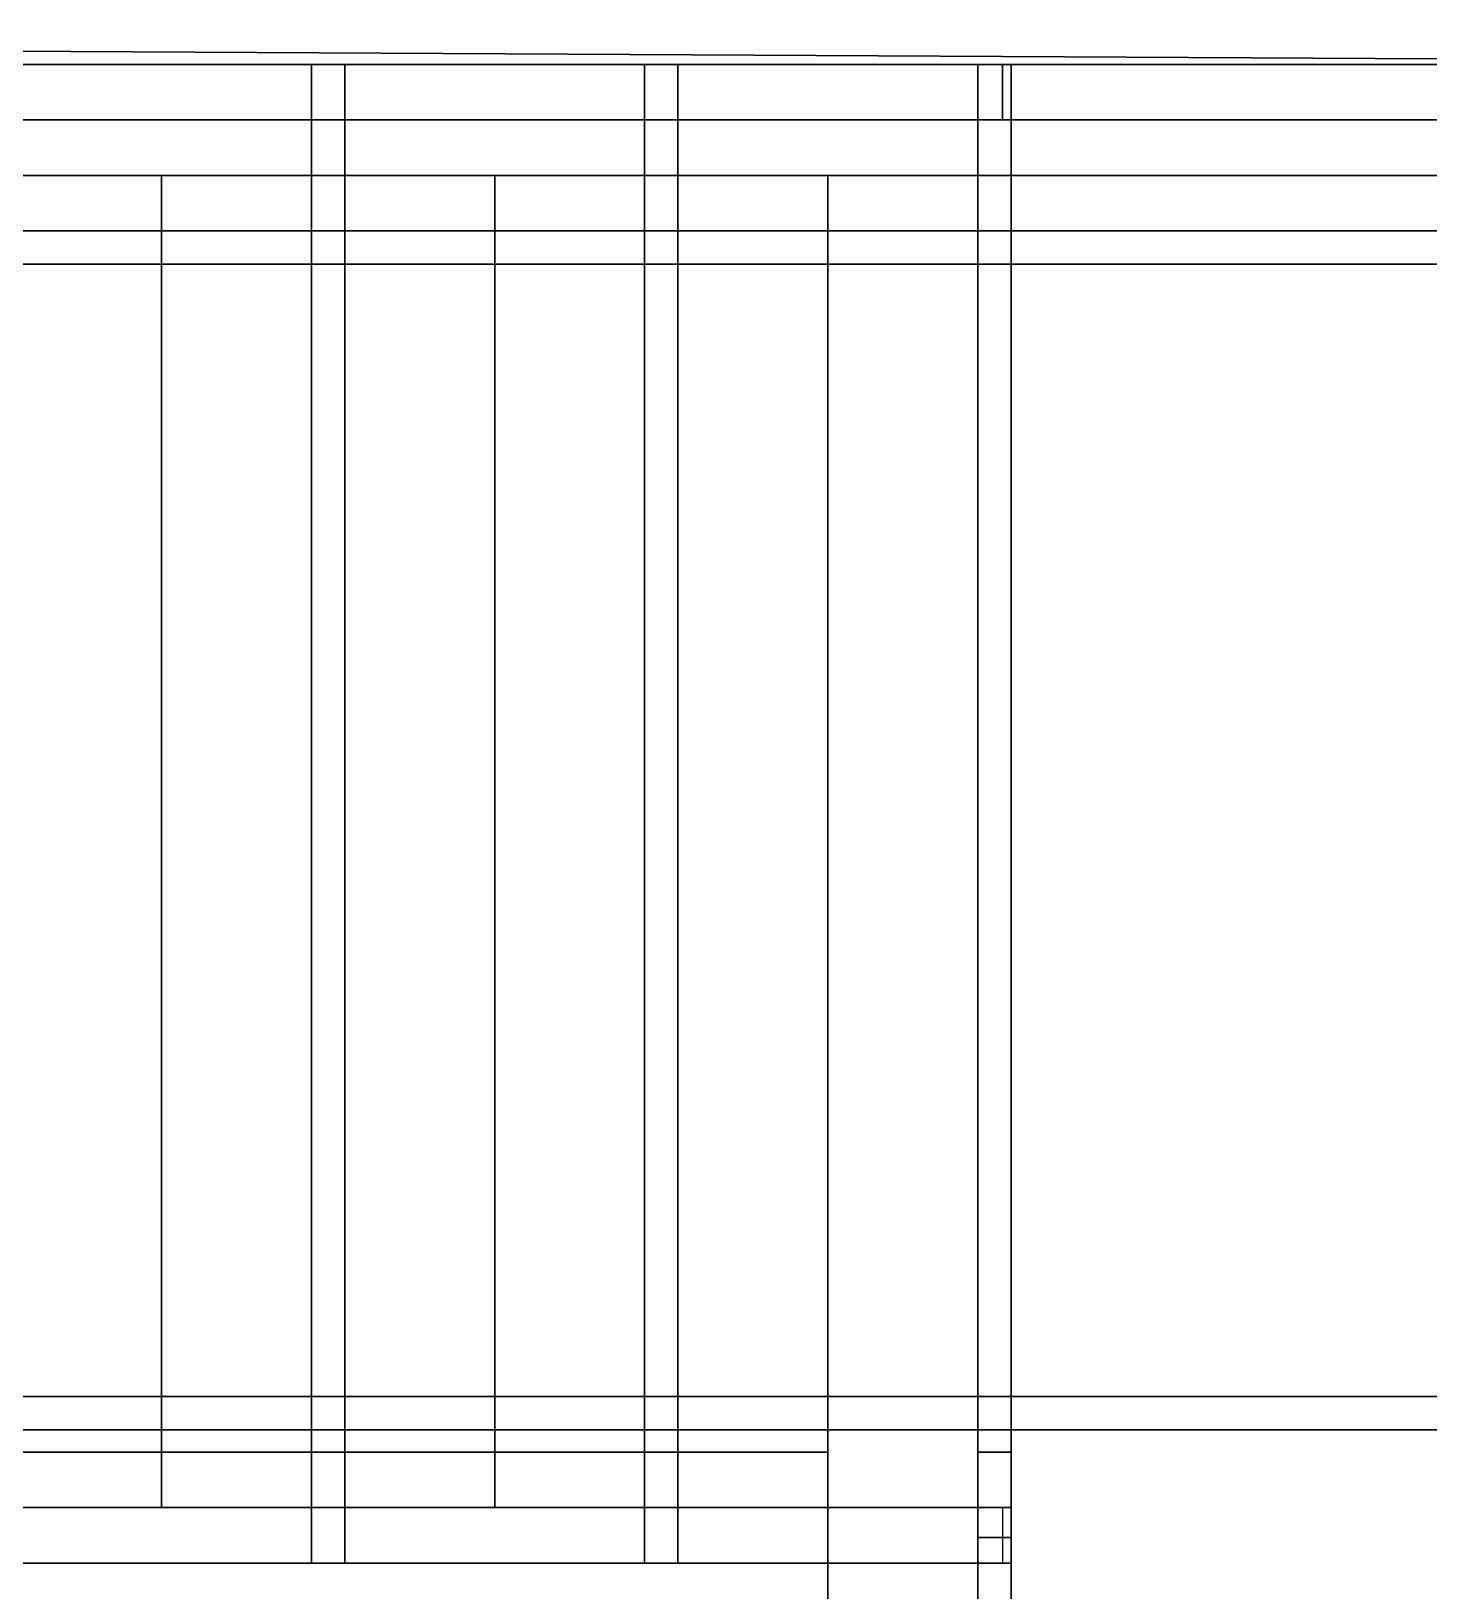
# Model space of a CAD drawing. Header units: millimetres. Extents: x 116.8 to 135.8, y -35.1 to -13.1.
# Drawn here: x 131.325 to 132.584, y -24.565 to -23.16 of the extents above; entities that cross this region are included whole.
import ezdxf

# ---------------------------------------------------------------- set-up
doc = ezdxf.new("R2010")
doc.units = ezdxf.units.MM
for name, color, linetype in [('COPERTURA', 252, 'CONTINUOUS'), ('CROMATO', 251, 'CONTINUOUS'), ('LAYER_RIV', 41, 'CONTINUOUS'), ('PAVIMENTO', 253, 'CONTINUOUS'), ('SOFFITTO', 41, 'CONTINUOUS')]:
    doc.layers.add(name, color=color, linetype=linetype)

msp = doc.modelspace()

# ---------------------------------------------------------------- linework, layer by layer
at = {"layer": 'COPERTURA'}
msp.add_3dface([(133.843016, -25.6399, 6.3), (126.343016, -25.6399, 6.3), (126.343016, -23.1399, 6.3), (133.843016, -23.1399, 6.3)], dxfattribs=at)
at = {"layer": 'CROMATO'}
for points in [[(132.200278, -23.189927, 1.947534), (132.20798, -23.189927, 1.917534), (129.40798, -23.189927, 0.378398), (129.40798, -23.189927, 0.412632)], [(129.40798, -23.189927, 0.378398), (132.20798, -23.189927, 1.917534), (132.20798, -23.239927, 1.917534), (129.40798, -23.239927, 0.378398)], [(132.200278, -23.239927, 1.947534), (129.40798, -23.239927, 0.412632), (129.40798, -23.189927, 0.412632), (132.200278, -23.189927, 1.947534)], [(132.200278, -23.189927, 2.329167), (132.20798, -23.189927, 2.299167), (129.40798, -23.189927, 0.760031), (129.40798, -23.189927, 0.794265)], [(129.40798, -23.189927, 0.760031), (132.20798, -23.189927, 2.299167), (132.20798, -23.239927, 2.299167), (129.40798, -23.239927, 0.760031)], [(132.200278, -23.239927, 2.329167), (129.40798, -23.239927, 0.794265), (129.40798, -23.189927, 0.794265), (132.200278, -23.189927, 2.329167)], [(131.57798, -23.189927, 0.981667), (131.60798, -23.189927, 0.981667), (131.60798, -23.189927, 1.969352), (131.57798, -23.189927, 1.952861)], [(131.57798, -23.189927, 1.952861), (131.60798, -23.189927, 1.969352), (131.60798, -23.239927, 1.969352), (131.57798, -23.239927, 1.952861)], [(131.60798, -23.189927, 0.981667), (131.57798, -23.189927, 0.981667), (131.57798, -23.239927, 0.981667), (131.60798, -23.239927, 0.981667)], [(131.57798, -23.239927, 0.981667), (131.57798, -23.239927, 1.952861), (131.57798, -23.189927, 1.952861), (131.57798, -23.189927, 0.981667)], [(131.60798, -23.189927, 1.969352), (131.60798, -23.189927, 0.981667), (131.60798, -23.239927, 0.981667), (131.60798, -23.239927, 1.969352)], [(131.87798, -23.189927, 1.148333), (131.90798, -23.189927, 1.148333), (131.90798, -23.189927, 2.134259), (131.87798, -23.189927, 2.117769)], [(131.87798, -23.189927, 2.117769), (131.90798, -23.189927, 2.134259), (131.90798, -23.239927, 2.134259), (131.87798, -23.239927, 2.117769)], [(131.90798, -23.189927, 1.148333), (131.87798, -23.189927, 1.148333), (131.87798, -23.239927, 1.148333), (131.90798, -23.239927, 1.148333)], [(131.87798, -23.239927, 1.148333), (131.87798, -23.239927, 2.117769), (131.87798, -23.189927, 2.117769), (131.87798, -23.189927, 1.148333)], [(131.90798, -23.189927, 2.134259), (131.90798, -23.189927, 1.148333), (131.90798, -23.239927, 1.148333), (131.90798, -23.239927, 2.134259)], [(132.17798, -23.189927, 1.299167), (132.20798, -23.189927, 1.299167), (132.20798, -23.189927, 2.299167), (132.17798, -23.189927, 2.282676)], [(132.17798, -23.189927, 2.282676), (132.20798, -23.189927, 2.299167), (132.20798, -23.239927, 2.299167), (132.17798, -23.239927, 2.282676)], [(132.20798, -23.189927, 1.299167), (132.17798, -23.189927, 1.299167), (132.17798, -23.239927, 1.299167), (132.20798, -23.239927, 1.299167)], [(132.17798, -23.239927, 1.299167), (132.17798, -23.239927, 2.282676), (132.17798, -23.189927, 2.282676), (132.17798, -23.189927, 1.299167)], [(132.20798, -23.189927, 1.917534), (132.200278, -23.189927, 1.947534), (132.200278, -23.239927, 1.947534), (132.20798, -23.239927, 1.917534)], [(132.20798, -23.189927, 2.299167), (132.200278, -23.189927, 2.329167), (132.200278, -23.239927, 2.329167), (132.20798, -23.239927, 2.299167)], [(133.54298, -23.189927, 2.329167), (133.54298, -23.189927, 2.299167), (132.20798, -23.189927, 2.299167), (132.200278, -23.189927, 2.329167)], [(132.200278, -23.189927, 2.329167), (132.20798, -23.189927, 2.299167), (132.20798, -23.239927, 2.299167), (132.200278, -23.239927, 2.329167)], [(133.54298, -23.239927, 2.329167), (132.200278, -23.239927, 2.329167), (132.200278, -23.189927, 2.329167), (133.54298, -23.189927, 2.329167)], [(133.54298, -23.189927, 1.947534), (133.54298, -23.189927, 1.917534), (132.20798, -23.189927, 1.917534), (132.200278, -23.189927, 1.947534)], [(132.200278, -23.189927, 1.947534), (132.20798, -23.189927, 1.917534), (132.20798, -23.239927, 1.917534), (132.200278, -23.239927, 1.947534)], [(133.54298, -23.239927, 1.947534), (132.200278, -23.239927, 1.947534), (132.200278, -23.189927, 1.947534), (133.54298, -23.189927, 1.947534)], [(132.20798, -23.189927, 2.299167), (132.20798, -23.189927, 1.299167), (132.20798, -23.239927, 1.299167), (132.20798, -23.239927, 2.299167)], [(132.20798, -23.189927, 2.299167), (133.54298, -23.189927, 2.299167), (133.54298, -23.239927, 2.299167), (132.20798, -23.239927, 2.299167)], [(132.20798, -23.189927, 1.917534), (133.54298, -23.189927, 1.917534), (133.54298, -23.239927, 1.917534), (132.20798, -23.239927, 1.917534)], [(129.40798, -23.239927, 0.412632), (129.40798, -23.239927, 0.378398), (132.20798, -23.239927, 1.917534), (132.200278, -23.239927, 1.947534)], [(129.40798, -23.239927, 0.794265), (129.40798, -23.239927, 0.760031), (132.20798, -23.239927, 2.299167), (132.200278, -23.239927, 2.329167)], [(131.60798, -23.239927, 1.011667), (131.60798, -23.239927, 0.981667), (131.57798, -23.239927, 0.981667), (131.57798, -23.239927, 1.011667)], [(131.57798, -23.239927, 1.011667), (131.57798, -23.239927, 0.981667), (131.57798, -23.339927, 0.981667), (131.57798, -23.339927, 1.011667)], [(131.57798, -23.239927, 0.981667), (131.60798, -23.239927, 0.981667), (131.60798, -23.339927, 0.981667), (131.57798, -23.339927, 0.981667)], [(131.60798, -23.339927, 1.011667), (131.57798, -23.339927, 1.011667), (131.57798, -23.239927, 1.011667), (131.60798, -23.239927, 1.011667)], [(131.57798, -23.239927, 1.952861), (131.60798, -23.239927, 1.969352), (131.60798, -23.239927, 0.981667), (131.57798, -23.239927, 0.981667)], [(131.60798, -23.239927, 0.981667), (131.60798, -23.239927, 1.011667), (131.60798, -23.339927, 1.011667), (131.60798, -23.339927, 0.981667)], [(131.90798, -23.239927, 1.178333), (131.90798, -23.239927, 1.148333), (131.87798, -23.239927, 1.148333), (131.87798, -23.239927, 1.178333)], [(131.87798, -23.239927, 1.178333), (131.87798, -23.239927, 1.148333), (131.87798, -23.339927, 1.148333), (131.87798, -23.339927, 1.178333)], [(131.87798, -23.239927, 1.148333), (131.90798, -23.239927, 1.148333), (131.90798, -23.339927, 1.148333), (131.87798, -23.339927, 1.148333)], [(131.90798, -23.339927, 1.178333), (131.87798, -23.339927, 1.178333), (131.87798, -23.239927, 1.178333), (131.90798, -23.239927, 1.178333)], [(131.87798, -23.239927, 2.117769), (131.90798, -23.239927, 2.134259), (131.90798, -23.239927, 1.148333), (131.87798, -23.239927, 1.148333)], [(131.90798, -23.239927, 1.148333), (131.90798, -23.239927, 1.178333), (131.90798, -23.339927, 1.178333), (131.90798, -23.339927, 1.148333)], [(132.20798, -23.239927, 1.329167), (132.20798, -23.239927, 1.299167), (132.17798, -23.239927, 1.299167), (132.17798, -23.239927, 1.329167)], [(132.17798, -23.239927, 1.329167), (132.17798, -23.239927, 1.299167), (132.17798, -23.339927, 1.299167), (132.17798, -23.339927, 1.329167)], [(132.17798, -23.239927, 1.299167), (132.20798, -23.239927, 1.299167), (132.20798, -23.339927, 1.299167), (132.17798, -23.339927, 1.299167)], [(132.20798, -23.339927, 1.329167), (132.17798, -23.339927, 1.329167), (132.17798, -23.239927, 1.329167), (132.20798, -23.239927, 1.329167)], [(132.17798, -23.239927, 2.282676), (132.20798, -23.239927, 2.299167), (132.20798, -23.239927, 1.299167), (132.17798, -23.239927, 1.299167)], [(132.200278, -23.239927, 2.329167), (132.20798, -23.239927, 2.299167), (133.54298, -23.239927, 2.299167), (133.54298, -23.239927, 2.329167)], [(132.200278, -23.239927, 1.947534), (132.20798, -23.239927, 1.917534), (133.54298, -23.239927, 1.917534), (133.54298, -23.239927, 1.947534)], [(132.20798, -23.239927, 1.299167), (132.20798, -23.239927, 1.329167), (132.20798, -23.339927, 1.329167), (132.20798, -23.339927, 1.299167)], [(131.44298, -23.339927, 0.97), (131.44298, -23.339927, 0.95), (131.14298, -23.339927, 0.95), (131.14298, -23.339927, 0.97)], [(131.14298, -23.339927, 0.95), (131.44298, -23.339927, 0.95), (131.44298, -24.439927, 0.95), (131.14298, -24.439927, 0.95)], [(131.44298, -24.439927, 0.97), (131.14298, -24.439927, 0.97), (131.14298, -23.339927, 0.97), (131.44298, -23.339927, 0.97)], [(131.57798, -23.339927, 0.845), (131.60798, -23.339927, 0.815), (131.30798, -23.339927, 0.815), (131.30798, -23.339927, 0.845)], [(131.30798, -23.339927, 0.815), (131.60798, -23.339927, 0.815), (131.60798, -23.369927, 0.815), (131.30798, -23.369927, 0.815)], [(131.57798, -23.369927, 0.845), (131.30798, -23.369927, 0.845), (131.30798, -23.339927, 0.845), (131.57798, -23.339927, 0.845)], [(131.44298, -23.339927, 0.95), (131.44298, -23.339927, 0.97), (131.44298, -24.439927, 0.97), (131.44298, -24.439927, 0.95)], [(131.74298, -23.339927, 1.136667), (131.74298, -23.339927, 1.116667), (131.44298, -23.339927, 1.116667), (131.44298, -23.339927, 1.136667)], [(131.44298, -23.339927, 1.136667), (131.44298, -23.339927, 1.116667), (131.44298, -24.439927, 1.116667), (131.44298, -24.439927, 1.136667)], [(131.44298, -23.339927, 1.116667), (131.74298, -23.339927, 1.116667), (131.74298, -24.439927, 1.116667), (131.44298, -24.439927, 1.116667)], [(131.74298, -24.439927, 1.136667), (131.44298, -24.439927, 1.136667), (131.44298, -23.339927, 1.136667), (131.74298, -23.339927, 1.136667)], [(131.60798, -23.339927, 1.116667), (131.60798, -23.339927, 0.815), (131.57798, -23.339927, 0.845), (131.57798, -23.339927, 1.116667)], [(131.57798, -23.339927, 1.116667), (131.57798, -23.339927, 0.845), (131.57798, -23.369927, 0.845), (131.57798, -23.369927, 1.116667)], [(131.57798, -23.339927, 0.845), (131.60798, -23.339927, 0.815), (131.60798, -23.369927, 0.815), (131.57798, -23.369927, 0.845)], [(131.60798, -23.369927, 1.116667), (131.57798, -23.369927, 1.116667), (131.57798, -23.339927, 1.116667), (131.60798, -23.339927, 1.116667)], [(131.60798, -23.339927, 0.815), (131.57798, -23.339927, 0.845), (131.57798, -23.369927, 0.845), (131.60798, -23.369927, 0.815)], [(131.60798, -23.339927, 0.845), (131.60798, -23.339927, 0.815), (131.57798, -23.339927, 0.815), (131.57798, -23.339927, 0.845)], [(131.57798, -23.339927, 0.845), (131.57798, -23.339927, 0.815), (131.57798, -24.439927, 0.815), (131.57798, -24.439927, 0.845)], [(131.57798, -23.339927, 0.815), (131.60798, -23.339927, 0.815), (131.60798, -24.439927, 0.815), (131.57798, -24.439927, 0.815)], [(131.60798, -24.439927, 0.845), (131.57798, -24.439927, 0.845), (131.57798, -23.339927, 0.845), (131.60798, -23.339927, 0.845)], [(131.57798, -23.339927, 1.011667), (131.57798, -23.339927, 0.981667), (131.60798, -23.339927, 0.981667), (131.60798, -23.339927, 1.011667)], [(131.87798, -23.339927, 1.011667), (131.90798, -23.339927, 0.981667), (131.60798, -23.339927, 0.981667), (131.60798, -23.339927, 1.011667)], [(131.60798, -23.339927, 1.011667), (131.60798, -23.339927, 0.981667), (131.60798, -23.369927, 0.981667), (131.60798, -23.369927, 1.011667)], [(131.60798, -23.339927, 0.981667), (131.90798, -23.339927, 0.981667), (131.90798, -23.369927, 0.981667), (131.60798, -23.369927, 0.981667)], [(131.87798, -23.369927, 1.011667), (131.60798, -23.369927, 1.011667), (131.60798, -23.339927, 1.011667), (131.87798, -23.339927, 1.011667)], [(131.60798, -23.339927, 0.815), (131.60798, -23.339927, 1.116667), (131.60798, -23.369927, 1.116667), (131.60798, -23.369927, 0.815)], [(131.60798, -23.339927, 0.815), (131.60798, -23.339927, 0.845), (131.60798, -24.439927, 0.845), (131.60798, -24.439927, 0.815)], [(131.74298, -23.339927, 1.116667), (131.74298, -23.339927, 1.136667), (131.74298, -24.439927, 1.136667), (131.74298, -24.439927, 1.116667)], [(132.04298, -23.339927, 1.303333), (132.04298, -23.339927, 1.283333), (131.74298, -23.339927, 1.283333), (131.74298, -23.339927, 1.303333)], [(131.74298, -23.339927, 1.303333), (131.74298, -23.339927, 1.283333), (131.74298, -24.439927, 1.283333), (131.74298, -24.439927, 1.303333)], [(131.74298, -23.339927, 1.283333), (132.04298, -23.339927, 1.283333), (132.04298, -24.439927, 1.283333), (131.74298, -24.439927, 1.283333)], [(132.04298, -24.439927, 1.303333), (131.74298, -24.439927, 1.303333), (131.74298, -23.339927, 1.303333), (132.04298, -23.339927, 1.303333)], [(131.90798, -23.339927, 0.981667), (131.87798, -23.339927, 1.011667), (131.87798, -23.369927, 1.011667), (131.90798, -23.369927, 0.981667)], [(131.90798, -23.339927, 1.283333), (131.90798, -23.339927, 0.981667), (131.87798, -23.339927, 1.011667), (131.87798, -23.339927, 1.283333)], [(131.87798, -23.339927, 1.283333), (131.87798, -23.339927, 1.011667), (131.87798, -23.369927, 1.011667), (131.87798, -23.369927, 1.283333)], [(131.87798, -23.339927, 1.011667), (131.90798, -23.339927, 0.981667), (131.90798, -23.369927, 0.981667), (131.87798, -23.369927, 1.011667)], [(131.90798, -23.369927, 1.283333), (131.87798, -23.369927, 1.283333), (131.87798, -23.339927, 1.283333), (131.90798, -23.339927, 1.283333)], [(131.90798, -23.339927, 1.011667), (131.90798, -23.339927, 0.981667), (131.87798, -23.339927, 0.981667), (131.87798, -23.339927, 1.011667)], [(131.87798, -23.339927, 1.011667), (131.87798, -23.339927, 0.981667), (131.87798, -24.439927, 0.981667), (131.87798, -24.439927, 1.011667)], [(131.87798, -23.339927, 0.981667), (131.90798, -23.339927, 0.981667), (131.90798, -24.439927, 0.981667), (131.87798, -24.439927, 0.981667)], [(131.90798, -24.439927, 1.011667), (131.87798, -24.439927, 1.011667), (131.87798, -23.339927, 1.011667), (131.90798, -23.339927, 1.011667)], [(131.87798, -23.339927, 1.178333), (131.87798, -23.339927, 1.148333), (131.90798, -23.339927, 1.148333), (131.90798, -23.339927, 1.178333)], [(133.54298, -23.339927, 1.178333), (133.54298, -23.339927, 1.148333), (131.90798, -23.339927, 1.148333), (131.90798, -23.339927, 1.178333)], [(131.90798, -23.339927, 1.178333), (131.90798, -23.339927, 1.148333), (131.90798, -23.369927, 1.148333), (131.90798, -23.369927, 1.178333)], [(131.90798, -23.339927, 1.148333), (133.54298, -23.339927, 1.148333), (133.54298, -23.369927, 1.148333), (131.90798, -23.369927, 1.148333)], [(133.54298, -23.369927, 1.178333), (131.90798, -23.369927, 1.178333), (131.90798, -23.339927, 1.178333), (133.54298, -23.339927, 1.178333)], [(131.90798, -23.339927, 0.981667), (131.90798, -23.339927, 1.283333), (131.90798, -23.369927, 1.283333), (131.90798, -23.369927, 0.981667)], [(131.90798, -23.339927, 0.981667), (131.90798, -23.339927, 1.011667), (131.90798, -24.439927, 1.011667), (131.90798, -24.439927, 0.981667)], [(132.04298, -23.339927, 1.283333), (132.04298, -23.339927, 1.303333), (132.04298, -24.439927, 1.303333), (132.04298, -24.439927, 1.283333)], [(133.54298, -23.339927, 1.47), (133.54298, -23.339927, 1.45), (132.04298, -23.339927, 1.45), (132.04298, -23.339927, 1.47)], [(132.04298, -23.339927, 1.47), (132.04298, -23.339927, 1.45), (132.04298, -26.039927, 1.45), (132.04298, -26.039927, 1.47)], [(132.04298, -23.339927, 1.45), (133.54298, -23.339927, 1.45), (133.54298, -26.039927, 1.45), (132.04298, -26.039927, 1.45)], [(133.54298, -26.039927, 1.47), (132.04298, -26.039927, 1.47), (132.04298, -23.339927, 1.47), (133.54298, -23.339927, 1.47)], [(132.20798, -23.339927, 1.45), (132.20798, -23.339927, 1.178333), (132.17798, -23.339927, 1.178333), (132.17798, -23.339927, 1.45)], [(132.17798, -23.339927, 1.45), (132.17798, -23.339927, 1.178333), (132.17798, -23.369927, 1.178333), (132.17798, -23.369927, 1.45)], [(132.17798, -23.339927, 1.178333), (132.20798, -23.339927, 1.178333), (132.20798, -23.369927, 1.178333), (132.17798, -23.369927, 1.178333)], [(132.20798, -23.369927, 1.45), (132.17798, -23.369927, 1.45), (132.17798, -23.339927, 1.45), (132.20798, -23.339927, 1.45)], [(132.20798, -23.339927, 1.178333), (132.20798, -23.339927, 1.148333), (132.17798, -23.339927, 1.148333), (132.17798, -23.339927, 1.178333)], [(132.17798, -23.339927, 1.178333), (132.17798, -23.339927, 1.148333), (132.17798, -24.439927, 1.148333), (132.17798, -24.439927, 1.178333)], [(132.17798, -23.339927, 1.148333), (132.20798, -23.339927, 1.148333), (132.20798, -24.439927, 1.148333), (132.17798, -24.439927, 1.148333)], [(132.20798, -24.439927, 1.178333), (132.17798, -24.439927, 1.178333), (132.17798, -23.339927, 1.178333), (132.20798, -23.339927, 1.178333)], [(132.17798, -23.339927, 1.329167), (132.17798, -23.339927, 1.299167), (132.20798, -23.339927, 1.299167), (132.20798, -23.339927, 1.329167)], [(132.20798, -23.339927, 1.178333), (132.20798, -23.339927, 1.45), (132.20798, -23.369927, 1.45), (132.20798, -23.369927, 1.178333)], [(132.20798, -23.339927, 1.148333), (132.20798, -23.339927, 1.178333), (132.20798, -24.439927, 1.178333), (132.20798, -24.439927, 1.148333)], [(131.30798, -23.369927, 0.845), (131.30798, -23.369927, 0.815), (131.60798, -23.369927, 0.815), (131.57798, -23.369927, 0.845)], [(131.57798, -23.369927, 1.116667), (131.57798, -23.369927, 0.845), (131.60798, -23.369927, 0.815), (131.60798, -23.369927, 1.116667)], [(131.60798, -23.369927, 1.011667), (131.60798, -23.369927, 0.981667), (131.90798, -23.369927, 0.981667), (131.87798, -23.369927, 1.011667)], [(131.87798, -23.369927, 1.283333), (131.87798, -23.369927, 1.011667), (131.90798, -23.369927, 0.981667), (131.90798, -23.369927, 1.283333)], [(131.90798, -23.369927, 1.178333), (131.90798, -23.369927, 1.148333), (133.54298, -23.369927, 1.148333), (133.54298, -23.369927, 1.178333)], [(132.17798, -23.369927, 1.45), (132.17798, -23.369927, 1.178333), (132.20798, -23.369927, 1.178333), (132.20798, -23.369927, 1.45)], [(131.57798, -24.389927, 0.845), (131.60798, -24.389927, 0.815), (131.30798, -24.389927, 0.815), (131.30798, -24.389927, 0.845)], [(131.30798, -24.389927, 0.815), (131.60798, -24.389927, 0.815), (131.60798, -24.419927, 0.815), (131.30798, -24.419927, 0.815)], [(131.57798, -24.419927, 0.845), (131.30798, -24.419927, 0.845), (131.30798, -24.389927, 0.845), (131.57798, -24.389927, 0.845)], [(131.60798, -24.389927, 0.815), (131.57798, -24.389927, 0.845), (131.57798, -24.419927, 0.845), (131.60798, -24.419927, 0.815)], [(131.60798, -24.389927, 1.116667), (131.60798, -24.389927, 0.815), (131.57798, -24.389927, 0.845), (131.57798, -24.389927, 1.116667)], [(131.57798, -24.389927, 1.116667), (131.57798, -24.389927, 0.845), (131.57798, -24.419927, 0.845), (131.57798, -24.419927, 1.116667)], [(131.57798, -24.389927, 0.845), (131.60798, -24.389927, 0.815), (131.60798, -24.419927, 0.815), (131.57798, -24.419927, 0.845)], [(131.60798, -24.419927, 1.116667), (131.57798, -24.419927, 1.116667), (131.57798, -24.389927, 1.116667), (131.60798, -24.389927, 1.116667)], [(131.60798, -24.389927, 1.011667), (131.60798, -24.389927, 0.981667), (131.57798, -24.389927, 0.981667), (131.57798, -24.389927, 1.011667)], [(131.57798, -24.389927, 1.011667), (131.57798, -24.389927, 0.981667), (131.57798, -24.489927, 0.981667), (131.57798, -24.489927, 1.011667)], [(131.57798, -24.389927, 0.981667), (131.60798, -24.389927, 0.981667), (131.60798, -24.489927, 0.981667), (131.57798, -24.489927, 0.981667)], [(131.60798, -24.489927, 1.011667), (131.57798, -24.489927, 1.011667), (131.57798, -24.389927, 1.011667), (131.60798, -24.389927, 1.011667)], [(131.60798, -24.389927, 0.815), (131.60798, -24.389927, 1.116667), (131.60798, -24.419927, 1.116667), (131.60798, -24.419927, 0.815)], [(131.87798, -24.389927, 1.011667), (131.90798, -24.389927, 0.981667), (131.60798, -24.389927, 0.981667), (131.60798, -24.389927, 1.011667)], [(131.60798, -24.389927, 1.011667), (131.60798, -24.389927, 0.981667), (131.60798, -24.419927, 0.981667), (131.60798, -24.419927, 1.011667)], [(131.60798, -24.389927, 0.981667), (131.90798, -24.389927, 0.981667), (131.90798, -24.419927, 0.981667), (131.60798, -24.419927, 0.981667)], [(131.87798, -24.419927, 1.011667), (131.60798, -24.419927, 1.011667), (131.60798, -24.389927, 1.011667), (131.87798, -24.389927, 1.011667)], [(131.60798, -24.389927, 0.981667), (131.60798, -24.389927, 1.011667), (131.60798, -24.489927, 1.011667), (131.60798, -24.489927, 0.981667)], [(131.90798, -24.389927, 0.981667), (131.87798, -24.389927, 1.011667), (131.87798, -24.419927, 1.011667), (131.90798, -24.419927, 0.981667)], [(131.90798, -24.389927, 1.283333), (131.90798, -24.389927, 0.981667), (131.87798, -24.389927, 1.011667), (131.87798, -24.389927, 1.283333)], [(131.87798, -24.389927, 1.283333), (131.87798, -24.389927, 1.011667), (131.87798, -24.419927, 1.011667), (131.87798, -24.419927, 1.283333)], [(131.87798, -24.389927, 1.011667), (131.90798, -24.389927, 0.981667), (131.90798, -24.419927, 0.981667), (131.87798, -24.419927, 1.011667)], [(131.90798, -24.419927, 1.283333), (131.87798, -24.419927, 1.283333), (131.87798, -24.389927, 1.283333), (131.90798, -24.389927, 1.283333)], [(131.90798, -24.389927, 1.178333), (131.90798, -24.389927, 1.148333), (131.87798, -24.389927, 1.148333), (131.87798, -24.389927, 1.178333)], [(131.87798, -24.389927, 1.178333), (131.87798, -24.389927, 1.148333), (131.87798, -24.489927, 1.148333), (131.87798, -24.489927, 1.178333)], [(131.87798, -24.389927, 1.148333), (131.90798, -24.389927, 1.148333), (131.90798, -24.489927, 1.148333), (131.87798, -24.489927, 1.148333)], [(131.90798, -24.489927, 1.178333), (131.87798, -24.489927, 1.178333), (131.87798, -24.389927, 1.178333), (131.90798, -24.389927, 1.178333)], [(131.90798, -24.389927, 0.981667), (131.90798, -24.389927, 1.283333), (131.90798, -24.419927, 1.283333), (131.90798, -24.419927, 0.981667)], [(133.54298, -24.389927, 1.178333), (133.54298, -24.389927, 1.148333), (131.90798, -24.389927, 1.148333), (131.90798, -24.389927, 1.178333)], [(131.90798, -24.389927, 1.178333), (131.90798, -24.389927, 1.148333), (131.90798, -24.419927, 1.148333), (131.90798, -24.419927, 1.178333)], [(131.90798, -24.389927, 1.148333), (133.54298, -24.389927, 1.148333), (133.54298, -24.419927, 1.148333), (131.90798, -24.419927, 1.148333)], [(133.54298, -24.419927, 1.178333), (131.90798, -24.419927, 1.178333), (131.90798, -24.389927, 1.178333), (133.54298, -24.389927, 1.178333)], [(131.90798, -24.389927, 1.148333), (131.90798, -24.389927, 1.178333), (131.90798, -24.489927, 1.178333), (131.90798, -24.489927, 1.148333)], [(132.20798, -24.389927, 1.45), (132.20798, -24.389927, 1.178333), (132.17798, -24.389927, 1.178333), (132.17798, -24.389927, 1.45)], [(132.17798, -24.389927, 1.45), (132.17798, -24.389927, 1.178333), (132.17798, -24.419927, 1.178333), (132.17798, -24.419927, 1.45)], [(132.17798, -24.389927, 1.178333), (132.20798, -24.389927, 1.178333), (132.20798, -24.419927, 1.178333), (132.17798, -24.419927, 1.178333)], [(132.20798, -24.419927, 1.45), (132.17798, -24.419927, 1.45), (132.17798, -24.389927, 1.45), (132.20798, -24.389927, 1.45)], [(132.20798, -24.389927, 1.329167), (132.20798, -24.389927, 1.299167), (132.17798, -24.389927, 1.299167), (132.17798, -24.389927, 1.329167)], [(132.20798, -24.489927, 1.329167), (132.17798, -24.489927, 1.329167), (132.17798, -24.389927, 1.329167), (132.20798, -24.389927, 1.329167)], [(132.17798, -24.389927, 1.329167), (132.17798, -24.389927, 1.299167), (132.17798, -24.489927, 1.299167), (132.17798, -24.489927, 1.329167)], [(132.17798, -24.389927, 1.299167), (132.20798, -24.389927, 1.299167), (132.20798, -24.489927, 1.299167), (132.17798, -24.489927, 1.299167)], [(132.20798, -24.389927, 1.178333), (132.20798, -24.389927, 1.45), (132.20798, -24.419927, 1.45), (132.20798, -24.419927, 1.178333)], [(132.20798, -24.389927, 1.299167), (132.20798, -24.389927, 1.329167), (132.20798, -24.489927, 1.329167), (132.20798, -24.489927, 1.299167)], [(131.30798, -24.419927, 0.845), (131.30798, -24.419927, 0.815), (131.60798, -24.419927, 0.815), (131.57798, -24.419927, 0.845)], [(131.57798, -24.419927, 1.116667), (131.57798, -24.419927, 0.845), (131.60798, -24.419927, 0.815), (131.60798, -24.419927, 1.116667)], [(131.60798, -24.419927, 1.011667), (131.60798, -24.419927, 0.981667), (131.90798, -24.419927, 0.981667), (131.87798, -24.419927, 1.011667)], [(131.87798, -24.419927, 1.283333), (131.87798, -24.419927, 1.011667), (131.90798, -24.419927, 0.981667), (131.90798, -24.419927, 1.283333)], [(131.90798, -24.419927, 1.178333), (131.90798, -24.419927, 1.148333), (133.54298, -24.419927, 1.148333), (133.54298, -24.419927, 1.178333)], [(132.17798, -24.419927, 1.45), (132.17798, -24.419927, 1.178333), (132.20798, -24.419927, 1.178333), (132.20798, -24.419927, 1.45)], [(131.14298, -24.439927, 0.97), (131.14298, -24.439927, 0.95), (131.44298, -24.439927, 0.95), (131.44298, -24.439927, 0.97)], [(131.44298, -24.439927, 1.136667), (131.44298, -24.439927, 1.116667), (131.74298, -24.439927, 1.116667), (131.74298, -24.439927, 1.136667)], [(131.57798, -24.439927, 0.845), (131.57798, -24.439927, 0.815), (131.60798, -24.439927, 0.815), (131.60798, -24.439927, 0.845)], [(131.74298, -24.439927, 1.303333), (131.74298, -24.439927, 1.283333), (132.04298, -24.439927, 1.283333), (132.04298, -24.439927, 1.303333)], [(131.87798, -24.439927, 1.011667), (131.87798, -24.439927, 0.981667), (131.90798, -24.439927, 0.981667), (131.90798, -24.439927, 1.011667)], [(132.17798, -24.439927, 1.178333), (132.17798, -24.439927, 1.148333), (132.20798, -24.439927, 1.148333), (132.20798, -24.439927, 1.178333)], [(132.200278, -24.489927, 1.947534), (132.20798, -24.489927, 1.917534), (129.40798, -24.489927, 0.378398), (129.40798, -24.489927, 0.412632)], [(129.40798, -24.489927, 0.378398), (132.20798, -24.489927, 1.917534), (132.20798, -24.539927, 1.917534), (129.40798, -24.539927, 0.378398)], [(132.200278, -24.539927, 1.947534), (129.40798, -24.539927, 0.412632), (129.40798, -24.489927, 0.412632), (132.200278, -24.489927, 1.947534)], [(132.200278, -24.489927, 2.329167), (132.20798, -24.489927, 2.299167), (129.40798, -24.489927, 0.760031), (129.40798, -24.489927, 0.794265)], [(129.40798, -24.489927, 0.760031), (132.20798, -24.489927, 2.299167), (132.20798, -24.539927, 2.299167), (129.40798, -24.539927, 0.760031)], [(132.200278, -24.539927, 2.329167), (129.40798, -24.539927, 0.794265), (129.40798, -24.489927, 0.794265), (132.200278, -24.489927, 2.329167)], [(131.57798, -24.489927, 1.011667), (131.57798, -24.489927, 0.981667), (131.60798, -24.489927, 0.981667), (131.60798, -24.489927, 1.011667)], [(131.57798, -24.489927, 0.981667), (131.60798, -24.489927, 0.981667), (131.60798, -24.489927, 1.969352), (131.57798, -24.489927, 1.952861)], [(131.57798, -24.489927, 1.952861), (131.60798, -24.489927, 1.969352), (131.60798, -24.539927, 1.969352), (131.57798, -24.539927, 1.952861)], [(131.57798, -24.539927, 0.981667), (131.57798, -24.539927, 1.952861), (131.57798, -24.489927, 1.952861), (131.57798, -24.489927, 0.981667)], [(131.60798, -24.489927, 1.969352), (131.60798, -24.489927, 0.981667), (131.60798, -24.539927, 0.981667), (131.60798, -24.539927, 1.969352)], [(131.87798, -24.489927, 1.178333), (131.87798, -24.489927, 1.148333), (131.90798, -24.489927, 1.148333), (131.90798, -24.489927, 1.178333)], [(131.87798, -24.489927, 1.148333), (131.90798, -24.489927, 1.148333), (131.90798, -24.489927, 2.134259), (131.87798, -24.489927, 2.117769)], [(131.90798, -24.489927, 1.148333), (131.87798, -24.489927, 1.148333), (131.87798, -24.539927, 1.148333), (131.90798, -24.539927, 1.148333)], [(131.87798, -24.539927, 1.148333), (131.87798, -24.539927, 2.117769), (131.87798, -24.489927, 2.117769), (131.87798, -24.489927, 1.148333)], [(131.90798, -24.489927, 2.134259), (131.90798, -24.489927, 1.148333), (131.90798, -24.539927, 1.148333), (131.90798, -24.539927, 2.134259)], [(132.17798, -24.489927, 1.329167), (132.17798, -24.489927, 1.299167), (132.20798, -24.489927, 1.299167), (132.20798, -24.489927, 1.329167)], [(132.17798, -24.489927, 1.299167), (132.20798, -24.489927, 1.299167), (132.20798, -24.489927, 2.299167), (132.17798, -24.489927, 2.282676)], [(132.20798, -24.489927, 1.299167), (132.17798, -24.489927, 1.299167), (132.17798, -24.539927, 1.299167), (132.20798, -24.539927, 1.299167)], [(132.17798, -24.539927, 1.299167), (132.17798, -24.539927, 2.282676), (132.17798, -24.489927, 2.282676), (132.17798, -24.489927, 1.299167)], [(132.20798, -24.489927, 2.299167), (132.20798, -24.489927, 1.299167), (132.20798, -24.539927, 1.299167), (132.20798, -24.539927, 2.299167)], [(132.17798, -24.517001, 2.298509), (132.17798, -24.517001, 2.268509), (132.17798, -24.889927, 2.268509), (132.17798, -24.889927, 2.298509)], [(132.17798, -24.889927, 2.268509), (132.17798, -24.517001, 2.268509), (132.20798, -24.517001, 2.268509), (132.20798, -24.889927, 2.268509)], [(132.17798, -24.517001, 2.268509), (132.17798, -24.517001, 2.298509), (132.20798, -24.517001, 2.298509), (132.20798, -24.517001, 2.268509)], [(132.20798, -24.517001, 2.298509), (132.20798, -24.889927, 2.298509), (132.17798, -24.889927, 2.298509), (132.17798, -24.517001, 2.298509)], [(132.17798, -24.517001, 1.916877), (132.17798, -24.517001, 1.886877), (132.17798, -24.889927, 1.886877), (132.17798, -24.889927, 1.916877)], [(132.17798, -24.889927, 1.886877), (132.17798, -24.517001, 1.886877), (132.20798, -24.517001, 1.886877), (132.20798, -24.889927, 1.886877)], [(132.17798, -24.517001, 1.886877), (132.17798, -24.517001, 1.916877), (132.20798, -24.517001, 1.916877), (132.20798, -24.517001, 1.886877)], [(132.20798, -24.517001, 1.916877), (132.20798, -24.889927, 1.916877), (132.17798, -24.889927, 1.916877), (132.17798, -24.517001, 1.916877)], [(132.20798, -24.889927, 2.298509), (132.20798, -24.889927, 2.268509), (132.20798, -24.517001, 2.268509), (132.20798, -24.517001, 2.298509)], [(132.20798, -24.889927, 1.916877), (132.20798, -24.889927, 1.886877), (132.20798, -24.517001, 1.886877), (132.20798, -24.517001, 1.916877)], [(129.40798, -24.539927, 0.412632), (129.40798, -24.539927, 0.378398), (132.20798, -24.539927, 1.917534), (132.200278, -24.539927, 1.947534)], [(129.40798, -24.539927, 0.794265), (129.40798, -24.539927, 0.760031), (132.20798, -24.539927, 2.299167), (132.200278, -24.539927, 2.329167)], [(131.57798, -24.539927, 1.952861), (131.60798, -24.539927, 1.969352), (131.60798, -24.539927, 0.981667), (131.57798, -24.539927, 0.981667)], [(131.87798, -24.539927, 2.117769), (131.90798, -24.539927, 2.134259), (131.90798, -24.539927, 1.148333), (131.87798, -24.539927, 1.148333)], [(132.17798, -24.539927, 2.282676), (132.20798, -24.539927, 2.299167), (132.20798, -24.539927, 1.299167), (132.17798, -24.539927, 1.299167)]]:
    msp.add_3dface(points, dxfattribs=at)
at = {"layer": 'LAYER_RIV'}
for points in [[(131.44298, -23.289927, 1), (131.44298, -23.289927, 0.97), (131.14298, -23.289927, 0.97), (131.14298, -23.289927, 1)], [(131.14298, -23.289927, 0.97), (131.44298, -23.289927, 0.97), (131.44298, -24.489927, 0.97), (131.14298, -24.489927, 0.97)], [(131.44298, -24.489927, 1), (131.14298, -24.489927, 1), (131.14298, -23.289927, 1), (131.44298, -23.289927, 1)], [(131.44298, -23.289927, 0.97), (131.44298, -23.289927, 1), (131.44298, -24.489927, 1), (131.44298, -24.489927, 0.97)], [(131.74298, -23.289927, 1.166667), (131.74298, -23.289927, 1.136667), (131.44298, -23.289927, 1.136667), (131.44298, -23.289927, 1.166667)], [(131.44298, -23.289927, 1.166667), (131.44298, -23.289927, 1.136667), (131.44298, -24.489927, 1.136667), (131.44298, -24.489927, 1.166667)], [(131.44298, -23.289927, 1.136667), (131.74298, -23.289927, 1.136667), (131.74298, -24.489927, 1.136667), (131.44298, -24.489927, 1.136667)], [(131.74298, -24.489927, 1.166667), (131.44298, -24.489927, 1.166667), (131.44298, -23.289927, 1.166667), (131.74298, -23.289927, 1.166667)], [(131.74298, -23.289927, 1.136667), (131.74298, -23.289927, 1.166667), (131.74298, -24.489927, 1.166667), (131.74298, -24.489927, 1.136667)], [(132.04298, -23.289927, 1.333333), (132.04298, -23.289927, 1.303333), (131.74298, -23.289927, 1.303333), (131.74298, -23.289927, 1.333333)], [(131.74298, -23.289927, 1.333333), (131.74298, -23.289927, 1.303333), (131.74298, -24.489927, 1.303333), (131.74298, -24.489927, 1.333333)], [(131.74298, -23.289927, 1.303333), (132.04298, -23.289927, 1.303333), (132.04298, -24.489927, 1.303333), (131.74298, -24.489927, 1.303333)], [(132.04298, -24.489927, 1.333333), (131.74298, -24.489927, 1.333333), (131.74298, -23.289927, 1.333333), (132.04298, -23.289927, 1.333333)], [(132.04298, -23.289927, 1.303333), (132.04298, -23.289927, 1.333333), (132.04298, -24.489927, 1.333333), (132.04298, -24.489927, 1.303333)], [(133.54298, -23.289927, 1.5), (133.54298, -23.289927, 1.47), (132.04298, -23.289927, 1.47), (132.04298, -23.289927, 1.5)], [(132.04298, -23.289927, 1.5), (132.04298, -23.289927, 1.47), (132.04298, -26.089927, 1.47), (132.04298, -26.089927, 1.5)], [(132.04298, -23.289927, 1.47), (133.54298, -23.289927, 1.47), (133.54298, -26.089927, 1.47), (132.04298, -26.089927, 1.47)], [(133.54298, -26.089927, 1.5), (132.04298, -26.089927, 1.5), (132.04298, -23.289927, 1.5), (133.54298, -23.289927, 1.5)], [(131.14298, -24.489927, 1), (131.14298, -24.489927, 0.97), (131.44298, -24.489927, 0.97), (131.44298, -24.489927, 1)], [(131.44298, -24.489927, 1.166667), (131.44298, -24.489927, 1.136667), (131.74298, -24.489927, 1.136667), (131.74298, -24.489927, 1.166667)], [(131.74298, -24.489927, 1.333333), (131.74298, -24.489927, 1.303333), (132.04298, -24.489927, 1.303333), (132.04298, -24.489927, 1.333333)]]:
    msp.add_3dface(points, dxfattribs=at)
at = {"layer": 'PAVIMENTO'}
for points in [[(133.543016, -23.1899, -0.0183), (133.543016, -28.0149, -0.0183), (128.843016, -28.0024, -0.0183), (128.843016, -23.1649, -0.0183)], [(128.843016, -23.1649), (128.843016, -28.0024), (133.543016, -28.0149), (133.543016, -23.1899)], [(133.543016, -23.1899), (128.843016, -23.1649), (128.843016, -23.1649, -0.0183), (133.543016, -23.1899, -0.0183)]]:
    msp.add_3dface(points, dxfattribs=at)
at = {"layer": 'SOFFITTO'}
for points in [[(130.093016, -23.1399, 5.7), (133.843016, -23.1399, 5.7), (133.843016, -24.3899, 5.7), (130.093016, -24.3899, 5.7)], [(130.093016, -24.3899, 5.7), (133.843016, -24.3899, 5.7), (133.843016, -25.6399, 5.7), (130.093016, -25.6399, 5.7)]]:
    msp.add_3dface(points, dxfattribs=at)

doc.saveas('drawing.dxf')
